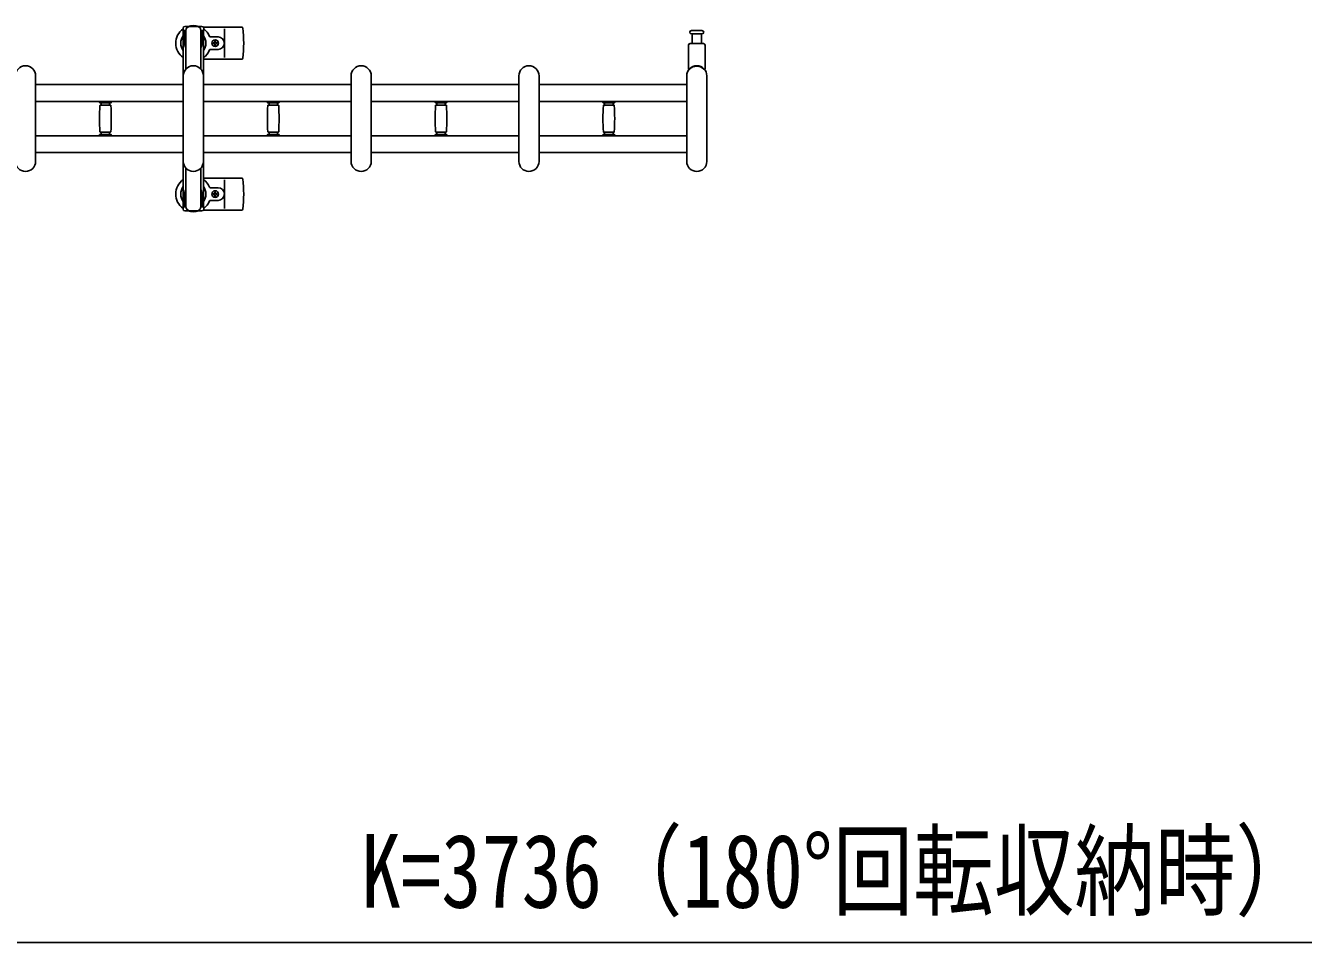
# Model space of a CAD drawing. Units: millimetres, scale not verified. Extents: x -16832 to 16820, y -11880 to 11880.
# Drawn here: x -11288 to -9765, y 1138 to 2231 of the extents above; entities that cross this region are included whole.
import ezdxf
from ezdxf.enums import TextEntityAlignment as Align

# ---------------------------------------------------------------- set-up
doc = ezdxf.new("R2010")
doc.units = ezdxf.units.MM
doc.header["$LTSCALE"] = 50
for name, color, linetype in [('0-3_YKK_13', 4, 'Continuous'), ('0-4_YKK_A1', 4, 'Continuous'), ('0-5_YKK_D', 6, 'Continuous')]:
    doc.layers.add(name, color=color, linetype=linetype)
doc.styles.add('ＭＳ ゴシック', font='')
doc.styles.get('ＭＳ ゴシック').set_extended_font_data('MS Gothic')

msp = doc.modelspace()

# ---------------------------------------------------------------- linework, layer by layer
at = {"layer": '0-3_YKK_13'}
for p, q in [((-11078.12, 2230), (-11098.72, 2230)), ((-11098.42, 2208.2), (-11098.42, 2225.2)), ((-11097.42, 2178.94), (-11097.42, 2225)), ((-11079.42, 2225.2), (-11076.12, 2225.2)), ((-11079.42, 2178.94), (-11079.42, 2225)), ((-11078.42, 2208.2), (-11078.42, 2225.2)), ((-11076.39, 2229), (-11030.33, 2229)), ((-11076.12, 2225.2), (-11076.12, 2228)), ((-11051.42, 2193), (-11051.42, 2227)), ((-11099.22, 2221.7), (-11098.42, 2221.7)), ((-11099.22, 2211.19), (-11099.22, 2221.7)), ((-11097.62, 2205.2), (-11099.22, 2211.19)), ((-11079.23, 2205.2), (-11077.62, 2211.19)), ((-11077.62, 2221.7), (-11078.42, 2221.7)), ((-11077.62, 2211.19), (-11077.62, 2221.7)), ((-11068.13, 2217.5), (-11058.92, 2217.5)), ((-11063.74, 2210.44), (-11064.62, 2210.44)), ((-11061.1, 2209.56), (-11060.22, 2209.56)), ((-10496.42, 2209.5), (-10480.42, 2209.5)), ((-10494.67, 2221), (-10482.17, 2221)), ((-10493.92, 2209.5), (-10493.92, 2221)), ((-10482.92, 2221), (-10482.92, 2209.5)), ((-11097.62, 2205.2), (-11097.42, 2205.2)), ((-11079.23, 2205.2), (-11079.42, 2205.2)), ((-11068.13, 2202.5), (-11058.92, 2202.5)), ((-10498.42, 2179.67), (-10498.42, 2207.5)), ((-10478.42, 2207.5), (-10478.42, 2179.67)), ((-11076.42, 2191), (-11030.33, 2191)), ((-11276.42, 2069), (-11276.42, 2171)), ((-11100.42, 2069), (-11100.42, 2171)), ((-11076.42, 2069), (-11076.42, 2171)), ((-10900.42, 2069), (-10900.42, 2171)), ((-10876.42, 2069), (-10876.42, 2171)), ((-10700.42, 2069), (-10700.42, 2171)), ((-10676.42, 2069), (-10676.42, 2171)), ((-10500.42, 2069), (-10500.42, 2171)), ((-10476.42, 2069), (-10476.42, 2171)), ((-11200.23, 2140.6), (-11200.23, 2139.3)), ((-11200.23, 2140.6), (-11193.23, 2140.6)), ((-11193.23, 2139), (-11199.93, 2139)), ((-11199.44, 2136), (-11187.01, 2136)), ((-11198.23, 2139), (-11198.23, 2136)), ((-11193.23, 2140.6), (-11186.23, 2140.6)), ((-11186.53, 2139), (-11193.23, 2139)), ((-11188.23, 2136), (-11188.23, 2139)), ((-11186.23, 2139.3), (-11186.23, 2140.6)), ((-11000.23, 2140.6), (-11000.23, 2139.3)), ((-11000.23, 2140.6), (-10993.23, 2140.6)), ((-10993.23, 2139), (-10999.93, 2139)), ((-10999.44, 2136), (-10987.01, 2136)), ((-10998.23, 2139), (-10998.23, 2136)), ((-10993.23, 2140.6), (-10986.23, 2140.6)), ((-10986.53, 2139), (-10993.23, 2139)), ((-10988.23, 2136), (-10988.23, 2139)), ((-10986.23, 2139.3), (-10986.23, 2140.6)), ((-10800.23, 2140.6), (-10800.23, 2139.3)), ((-10800.23, 2140.6), (-10793.23, 2140.6)), ((-10793.23, 2139), (-10799.93, 2139)), ((-10799.44, 2136), (-10787.01, 2136)), ((-10798.23, 2139), (-10798.23, 2136)), ((-10793.23, 2140.6), (-10786.23, 2140.6)), ((-10786.53, 2139), (-10793.23, 2139)), ((-10788.23, 2136), (-10788.23, 2139)), ((-10786.23, 2139.3), (-10786.23, 2140.6)), ((-10600.23, 2140.6), (-10600.23, 2139.3)), ((-10600.23, 2140.6), (-10593.23, 2140.6)), ((-10593.23, 2139), (-10599.93, 2139)), ((-10599.44, 2136), (-10587.01, 2136)), ((-10598.23, 2139), (-10598.23, 2136)), ((-10593.23, 2140.6), (-10586.23, 2140.6)), ((-10586.53, 2139), (-10593.23, 2139)), ((-10588.23, 2136), (-10588.23, 2139)), ((-10586.23, 2139.3), (-10586.23, 2140.6)), ((-11193.23, 2104), (-11199.44, 2104)), ((-11198.23, 2104), (-11198.23, 2101)), ((-11187.01, 2104), (-11193.23, 2104)), ((-11188.23, 2101), (-11188.23, 2104)), ((-10993.23, 2104), (-10999.44, 2104)), ((-10998.23, 2104), (-10998.23, 2101)), ((-10987.01, 2104), (-10993.23, 2104)), ((-10988.23, 2101), (-10988.23, 2104)), ((-10793.23, 2104), (-10799.44, 2104)), ((-10798.23, 2104), (-10798.23, 2101)), ((-10787.01, 2104), (-10793.23, 2104)), ((-10788.23, 2101), (-10788.23, 2104)), ((-10593.23, 2104), (-10599.44, 2104)), ((-10598.23, 2104), (-10598.23, 2101)), ((-10587.01, 2104), (-10593.23, 2104)), ((-10588.23, 2101), (-10588.23, 2104)), ((-11200.23, 2100.7), (-11200.23, 2099.4)), ((-11200.23, 2099.4), (-11193.23, 2099.4)), ((-11199.93, 2101), (-11186.53, 2101)), ((-11193.23, 2099.4), (-11186.23, 2099.4)), ((-11186.23, 2099.4), (-11186.23, 2100.7)), ((-11000.23, 2100.7), (-11000.23, 2099.4)), ((-11000.23, 2099.4), (-10993.23, 2099.4)), ((-10999.93, 2101), (-10986.53, 2101)), ((-10993.23, 2099.4), (-10986.23, 2099.4)), ((-10986.23, 2099.4), (-10986.23, 2100.7)), ((-10800.23, 2100.7), (-10800.23, 2099.4)), ((-10800.23, 2099.4), (-10793.23, 2099.4)), ((-10799.93, 2101), (-10786.53, 2101)), ((-10793.23, 2099.4), (-10786.23, 2099.4)), ((-10786.23, 2099.4), (-10786.23, 2100.7)), ((-10600.23, 2100.7), (-10600.23, 2099.4)), ((-10600.23, 2099.4), (-10593.23, 2099.4)), ((-10599.93, 2101), (-10586.53, 2101)), ((-10593.23, 2099.4), (-10586.23, 2099.4)), ((-10586.23, 2099.4), (-10586.23, 2100.7)), ((-11097.42, 2061.06), (-11097.42, 2015)), ((-11079.42, 2061.06), (-11079.42, 2015)), ((-11076.42, 2049), (-11030.33, 2049)), ((-11051.42, 2047), (-11051.42, 2013)), ((-11097.62, 2034.8), (-11099.22, 2028.81)), ((-11099.22, 2028.81), (-11099.22, 2018.3)), ((-11098.42, 2031.8), (-11098.42, 2014.8)), ((-11097.62, 2034.8), (-11097.42, 2034.8)), ((-11079.23, 2034.8), (-11079.42, 2034.8)), ((-11079.23, 2034.8), (-11077.62, 2028.81)), ((-11078.42, 2031.8), (-11078.42, 2014.8)), ((-11077.62, 2028.81), (-11077.62, 2018.3)), ((-11068.13, 2037.5), (-11058.92, 2037.5)), ((-11063.74, 2029.56), (-11064.62, 2029.56)), ((-11061.1, 2030.44), (-11060.22, 2030.44)), ((-11099.22, 2018.3), (-11098.42, 2018.3)), ((-11079.42, 2014.8), (-11076.12, 2014.8)), ((-11077.62, 2018.3), (-11078.42, 2018.3)), ((-11076.39, 2011), (-11030.33, 2011)), ((-11076.12, 2014.8), (-11076.12, 2012)), ((-11068.13, 2022.5), (-11058.92, 2022.5)), ((-11078.12, 2010), (-11098.72, 2010))]:
    msp.add_line(p, q, dxfattribs=at)
for points in [[(-11100.72, 2228), (-11100.72, 2225.2), (-11097.42, 2225.2)], [(-10482.17, 2225), (-10488.42, 2225), (-10494.67, 2225)], [(-11064.62, 2210.44), (-11064.62, 2209.56), (-11063.74, 2209.56)], [(-11061.98, 2211.32), (-11061.98, 2212.2), (-11062.86, 2212.2), (-11062.86, 2211.32)], [(-11062.86, 2208.68), (-11062.86, 2207.8), (-11061.98, 2207.8), (-11061.98, 2208.68)], [(-11060.22, 2209.56), (-11060.22, 2210.44), (-11061.1, 2210.44)], [(-11064.62, 2029.56), (-11064.62, 2030.44), (-11063.74, 2030.44)], [(-11062.86, 2031.32), (-11062.86, 2032.2), (-11061.98, 2032.2), (-11061.98, 2031.32)], [(-11061.98, 2028.68), (-11061.98, 2027.8), (-11062.86, 2027.8), (-11062.86, 2028.68)], [(-11060.22, 2030.44), (-11060.22, 2029.56), (-11061.1, 2029.56)], [(-11100.72, 2012), (-11100.72, 2014.8), (-11097.42, 2014.8)]]:
    msp.add_lwpolyline(points, dxfattribs=at)
for centre in [(-11062.42, 2210), (-11062.42, 2030)]:
    msp.add_circle(centre, 4, dxfattribs=at)
for centre, radius, start, end in [((-11088.42, 2210), 21, 125.85347, 235.1501), ((-11098.72, 2228), 2, 90, 180), ((-11092.42, 2225), 5, 90, 180), ((-11088.42, 2210), 21, 72.24721, 107.75279), ((-11084.42, 2225), 5, 0, 90), ((-11078.12, 2228), 2, 0, 90), ((-11088.42, 2210), 21, 22.72842, 54.14653), ((-11030.33, 2228), 1, 5.73917, 90), ((-11209.42, 2210), 181, 354.26083, 5.73917), ((-10494.67, 2223), 2, 90, 180), ((-10482.17, 2223), 2, 0, 90), ((-11088.42, 2210), 15, 143.1301, 216.8699), ((-11088.42, 2210), 15, 323.1301, 36.8699), ((-11068.13, 2218.5), 1, 202.72842, 270), ((-11063.74, 2211.32), 0.88, 270, 0), ((-11063.74, 2208.68), 0.88, 0, 90), ((-11061.1, 2211.32), 0.88, 180, 270), ((-11061.1, 2208.68), 0.88, 90, 180), ((-11058.92, 2210), 7.5, 270, 90), ((-10496.42, 2207.5), 2, 90, 180), ((-10494.67, 2223), 2, 180, 270), ((-10482.17, 2223), 2, 270, 0), ((-10480.42, 2207.5), 2, 0, 90), ((-11088.42, 2210), 21, 304.8499, 337.27158), ((-11068.13, 2201.5), 1, 90, 157.27158), ((-11288.42, 2171), 12, 0, 180), ((-11088.42, 2171), 12, 0, 180), ((-11030.33, 2192), 1, 270, 354.26083), ((-10888.42, 2171), 12, 0, 180), ((-10688.42, 2171), 12, 0, 180), ((-10488.42, 2171), 12, 0, 180), ((-10497.42, 2179.67), 1, 180, 316.0544), ((-10488.42, 2171), 11.5, 43.94553, 136.0544), ((-10479.42, 2179.67), 1, 223.94553, 0), ((-11199.93, 2139.3), 0.3, 180, 270), ((-10944.23, 2120), 256, 176.47982, 183.52018), ((-11199.44, 2135.7), 0.3, 90, 176.47982), ((-11187.01, 2135.7), 0.3, 3.52018, 90), ((-11442.23, 2120), 256, 356.47982, 3.52018), ((-11186.53, 2139.3), 0.3, 270, 0), ((-10999.93, 2139.3), 0.3, 180, 270), ((-10744.23, 2120), 256, 176.47982, 183.52018), ((-10999.44, 2135.7), 0.3, 90, 176.47982), ((-10987.01, 2135.7), 0.3, 3.52018, 90), ((-11242.23, 2120), 256, 356.47982, 3.52018), ((-10986.53, 2139.3), 0.3, 270, 0), ((-10799.93, 2139.3), 0.3, 180, 270), ((-10544.23, 2120), 256, 176.47982, 183.52018), ((-10799.44, 2135.7), 0.3, 90, 176.47982), ((-10787.01, 2135.7), 0.3, 3.52018, 90), ((-11042.23, 2120), 256, 356.47982, 3.52018), ((-10786.53, 2139.3), 0.3, 270, 0), ((-10599.93, 2139.3), 0.3, 180, 270), ((-10344.23, 2120), 256, 176.47982, 183.52018), ((-10599.44, 2135.7), 0.3, 90, 176.47982), ((-10587.01, 2135.7), 0.3, 3.52018, 90), ((-10842.23, 2120), 256, 356.47982, 3.52018), ((-10586.53, 2139.3), 0.3, 270, 0), ((-11199.44, 2104.3), 0.3, 183.52018, 270), ((-11187.01, 2104.3), 0.3, 270, 356.47982), ((-10999.44, 2104.3), 0.3, 183.52018, 270), ((-10987.01, 2104.3), 0.3, 270, 356.47982), ((-10799.44, 2104.3), 0.3, 183.52018, 270), ((-10787.01, 2104.3), 0.3, 270, 356.47982), ((-10599.44, 2104.3), 0.3, 183.52018, 270), ((-10587.01, 2104.3), 0.3, 270, 356.47982), ((-11199.93, 2100.7), 0.3, 90, 180), ((-11186.53, 2100.7), 0.3, 0, 90), ((-10999.93, 2100.7), 0.3, 90, 180), ((-10986.53, 2100.7), 0.3, 0, 90), ((-10799.93, 2100.7), 0.3, 90, 180), ((-10786.53, 2100.7), 0.3, 0, 90), ((-10599.93, 2100.7), 0.3, 90, 180), ((-10586.53, 2100.7), 0.3, 0, 90), ((-11288.42, 2069), 12, 180, 0), ((-11088.42, 2069), 12, 180, 0), ((-10888.42, 2069), 12, 180, 0), ((-10688.42, 2069), 12, 180, 0), ((-10488.42, 2069), 12, 180, 0), ((-11088.42, 2030), 21, 124.8499, 234.14653), ((-11088.42, 2030), 21, 22.72842, 55.1501), ((-11030.33, 2048), 1, 5.73917, 90), ((-11209.42, 2030), 181, 354.26083, 5.73917), ((-11088.42, 2030), 15, 143.1301, 216.8699), ((-11088.42, 2030), 15, 323.1301, 36.8699), ((-11068.13, 2038.5), 1, 202.72842, 270), ((-11063.74, 2031.32), 0.88, 270, 0), ((-11063.74, 2028.68), 0.88, 0, 90), ((-11061.1, 2031.32), 0.88, 180, 270), ((-11061.1, 2028.68), 0.88, 90, 180), ((-11058.92, 2030), 7.5, 270, 90), ((-11098.72, 2012), 2, 180, 270), ((-11092.42, 2015), 5, 180, 270), ((-11084.42, 2015), 5, 270, 0), ((-11078.12, 2012), 2, 270, 0), ((-11088.42, 2030), 21, 305.85347, 337.27158), ((-11068.13, 2021.5), 1, 90, 157.27158), ((-11030.33, 2012), 1, 270, 354.26083), ((-11088.42, 2030), 21, 252.24721, 287.75279)]:
    msp.add_arc(centre, radius, start, end, dxfattribs=at)
at = {"layer": '0-4_YKK_A1'}
for p, q in [((-11100.42, 2225), (-11100.42, 2015)), ((-11098.42, 2225), (-11100.42, 2225)), ((-11076.42, 2225), (-11078.42, 2225)), ((-11076.42, 2015), (-11076.42, 2225)), ((-11276.42, 2160.5), (-11100.42, 2160.5)), ((-11076.42, 2160.5), (-10900.42, 2160.5)), ((-10876.42, 2160.5), (-10700.42, 2160.5)), ((-10676.42, 2160.5), (-10500.42, 2160.5)), ((-11276.42, 2140.5), (-11100.42, 2140.5)), ((-11076.42, 2140.5), (-10900.42, 2140.5)), ((-10876.42, 2140.5), (-10700.42, 2140.5)), ((-10676.42, 2140.5), (-10500.42, 2140.5)), ((-11276.42, 2099.5), (-11100.42, 2099.5)), ((-11076.42, 2099.5), (-10900.42, 2099.5)), ((-10876.42, 2099.5), (-10700.42, 2099.5)), ((-10676.42, 2099.5), (-10500.42, 2099.5)), ((-11276.42, 2079.5), (-11100.42, 2079.5)), ((-11076.42, 2079.5), (-10900.42, 2079.5)), ((-10876.42, 2079.5), (-10700.42, 2079.5)), ((-10676.42, 2079.5), (-10500.42, 2079.5)), ((-11100.42, 2015), (-11097.42, 2015)), ((-11079.42, 2015), (-11076.42, 2015))]:
    msp.add_line(p, q, dxfattribs=at)
at = {"layer": '0-5_YKK_D'}
msp.add_line((-8239.92, 1137.5), (-11975.92, 1137.5), dxfattribs=at)

# ---------------------------------------------------------------- texts
at = {"layer": '0-5_YKK_D', "style": 'ＭＳ ゴシック', "width": 0.8}
msp.add_text('K=3736（180°回転収納時）', height=87.98, dxfattribs=at).set_placement((-10888.72, 1152.5), align=Align.BOTTOM_LEFT)

doc.saveas('drawing.dxf')
